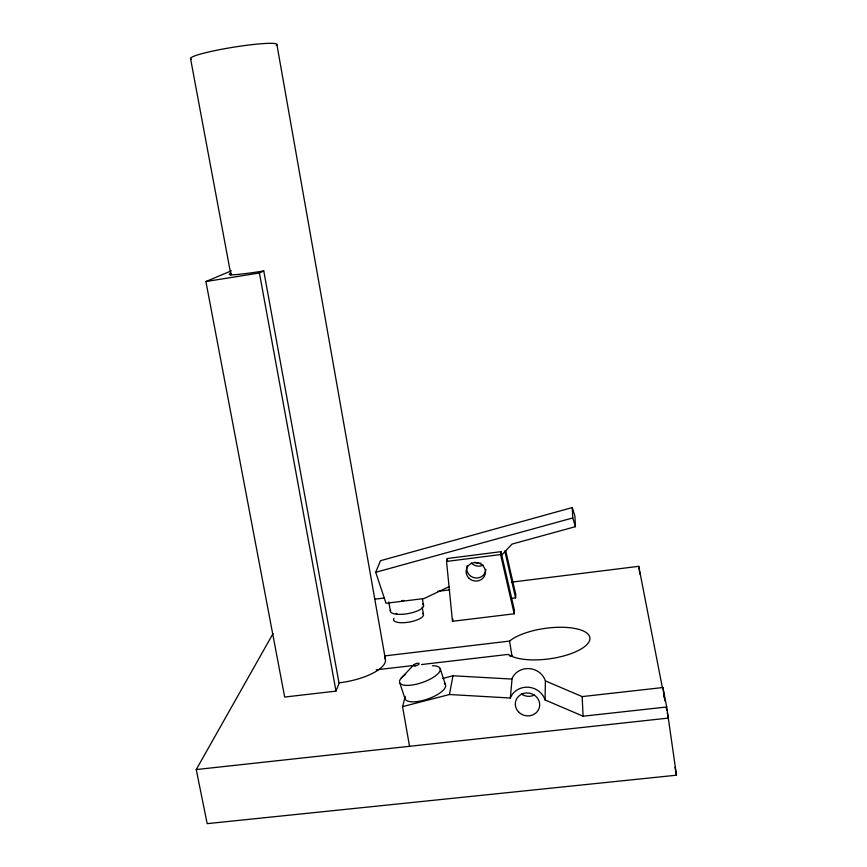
<?xml version="1.0" encoding="UTF-8"?>
<svg xmlns="http://www.w3.org/2000/svg" width="867" height="867" viewBox="0 0 867 867"><rect width="100%" height="100%" fill="white"/><g stroke="black" fill="none" stroke-linecap="round" stroke-linejoin="round"><path stroke-width="1.3" d="M273.007 633.647L196.245 769.56L207.18 823.65L676.477 775.206L666.712 706.995L583.101 716.207L545.061 699.962L545.397 680.909A17.763 16.603 13.3 0 0 529.347 668.62A17.763 16.603 13.3 0 0 512.104 678.373L510.327 698.011L449.453 694.51L402.57 706.627L409.538 746.303M402.57 706.627L405.225 696.418M514.196 613.803L514.478 610.531L500.953 551.672L447.285 558.521L446.538 561.448L452.476 621.292L514.196 613.803L500.573 554.555L500.953 551.672M511.573 598.338L515.551 597.851L515.811 594.784L505.71 550.74M449.453 694.51L452.975 675.772L511.823 679.067M452.476 621.292L452.932 619.081M231.326 270.84L205.902 281.537L284.679 697.046L336.006 691.118L339.073 683.315L263.752 270.948A44 2.623 -9.9 0 1 231.348 273.17M449.431 586.504L424.082 598.544L385.999 603.269L375.725 572.296L380.472 560.711L572.274 507.563L574.886 516.049L575.45 526.659L511.996 544.097L501.256 555.563M510.327 698.011L510.62 697.296A18.38 17.134 13.5 0 1 528.458 687.249A18.38 17.134 13.5 0 1 545.061 699.962M401.356 677.94L413.787 664.859M205.902 281.537L259.406 272.986L263.752 270.948M375.725 572.296L572.762 517.946L572.274 507.563M442.614 678.471L452.975 675.772M446.538 561.448L500.573 554.555M374.707 599.195L384.081 598.024M437.705 591.348L449.767 589.853M511.422 582.169L638.762 566.314L662.388 687.737M384.46 655.94L509.568 641.081A42.851 15.378 -7.9 0 1 574.897 628.456A42.851 15.378 -7.9 0 1 572.708 653.014A42.851 15.378 -7.9 0 1 508.387 654.368L421.6 664.534M376.213 669.844L414.925 665.314M509.2 655.788L511.888 655.474L509.568 641.081M545.397 680.909L582.147 696.591L662.908 687.531L666.712 706.995M196.245 769.56L668.305 718.093L667.276 712.815M399.698 682.665L405.117 698.943M440.198 668.695L445.54 684.963M572.762 517.946L575.45 526.659M504.789 550.913L515.551 597.851M663.678 694.337L664.967 700.937M666.246 707.526L666.756 710.181M674.97 767.241L676.477 775.206M190.523 58.436L230.947 275.132M259.406 272.986L336.006 691.118M276.887 44.52L385.425 659.451M388.784 602.012L390.41 611.343M422.435 598.88L423.573 605.534M422.175 607.073L423.475 614.66M662.908 687.531L664.274 697.079M638.762 566.314L639.889 574.149M447.285 558.521L447.545 561.166M582.147 696.591L583.101 716.207M432.362 665.748A21.426 7.326 -19 0 1 435.44 675.902A21.426 7.326 -19 0 1 405.94 685.374A21.426 7.326 -19 0 1 405.734 674.288M444.359 683.38A21.393 7.575 -19.1 0 1 429.035 698.542A21.393 7.575 -19.1 0 1 404.922 698M534.538 694.922A11.835 11.065 13.3 0 1 521.316 693.903M422.608 604.017A16.831 5.375 -10 0 1 408.324 613.554A16.831 5.375 -10 0 1 390.649 609.934M485.867 569.37A9.613 9.158 16.5 0 1 475.69 577.986A9.613 9.158 16.5 0 1 466.76 567.722M466.836 567.148A9.613 9.158 16.5 0 1 467.291 565.49M403.892 600.43A16.863 5.213 -10 0 1 401.789 600.69M483.125 565.067A9.353 8.93 16.3 0 1 471.399 562.986M422.608 613.262A15.183 4.942 -10.1 0 1 409.267 622.062A15.183 4.942 -10.1 0 1 393.976 618.269M396.837 613.554A15.194 4.855 -10 0 1 396.154 613.446M480.903 563.182A9.309 8.898 16.2 0 1 474.683 562.271M191.401 59.108A43.74 4.259 -9.2 0 1 233.082 47.273A43.74 4.259 -9.2 0 1 276.248 45.431M384.785 657.76A40.695 14.316 -11.3 0 1 339.279 682.806M510.771 656.492A42.776 15.801 -7.8 0 1 511.888 655.474M518.791 712.175A12.246 11.412 13.5 0 0 539.263 707.862A12.246 11.412 13.5 0 0 524.492 693.232A12.246 11.412 13.5 0 0 518.791 712.175M415.098 665.889A2.98 0.997 -19 0 0 419.119 663.645A2.98 0.997 -19 0 0 414.675 664.22A2.98 0.997 -19 0 0 415.098 665.889M468.776 578.04A9.7 9.234 16.6 0 0 485.032 574.658A9.7 9.234 16.6 0 0 473.469 562.748A9.7 9.234 16.6 0 0 468.776 578.04"/></g></svg>
